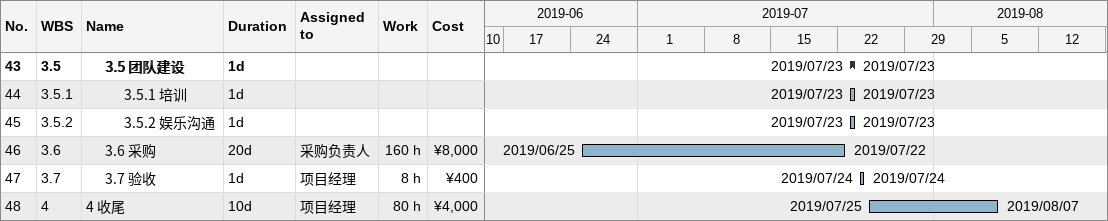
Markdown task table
| ID | WBS | Task | Duration | Start | Finish | Resources | Work (h) | Cost (¥) |
|---|---|---|---|---|---|---|---|---|
| 43 | 3.5 | **3.5 团队建设** | 1d | 2019-07-23 | 2019-07-23 |  |  |  |
| 44 | 3.5.1 | 3.5.1 培训 | 1d | 2019-07-23 | 2019-07-23 |  |  |  |
| 45 | 3.5.2 | 3.5.2 娱乐沟通 | 1d | 2019-07-23 | 2019-07-23 |  |  |  |
| 46 | 3.6 | 3.6 采购 | 20d | 2019-06-25 | 2019-07-22 | 采购负责人 | 160 | 8000 |
| 47 | 3.7 | 3.7 验收 | 1d | 2019-07-24 | 2019-07-24 | 项目经理 | 8 | 400 |
| 48 | 4 | 4 收尾 | 10d | 2019-07-25 | 2019-08-07 | 项目经理 | 80 | 4000 |
